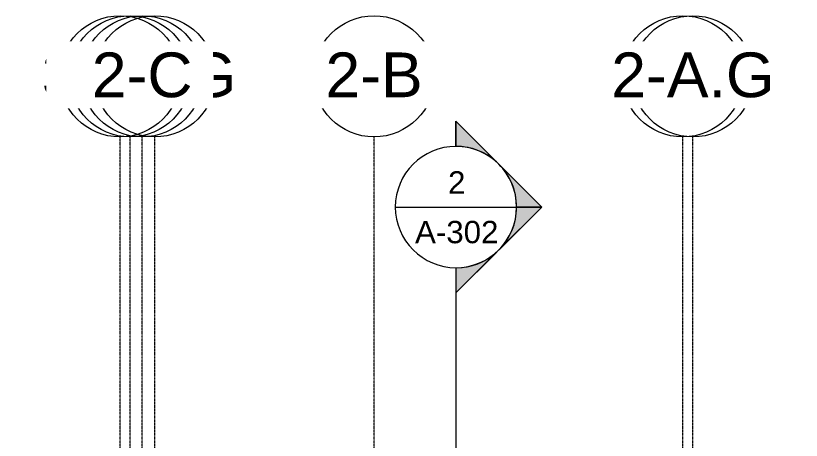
# Model space of a CAD drawing. Header units: inches. Extents: x -23034 to -8448, y -290 to 853.
# Drawn here: x -12545 to -11923, y 408 to 745 of the extents above; entities that cross this region are included whole.
import ezdxf

# ---------------------------------------------------------------- set-up
doc = ezdxf.new("R2010")
doc.units = ezdxf.units.IN
doc.header["$MEASUREMENT"] = 0
doc.linetypes.add('Grid Line 1_2_', pattern=[0.875, 0.5, -0.125, 0.125, -0.125])
for name, color, linetype, lineweight in [('G-ANNO-SYMB', 111, 'Continuous', 9), ('S-GRID', 1, 'Continuous', 9), ('S-GRID-IDEN', 1, 'Continuous', 9)]:
    doc.layers.add(name, color=color, linetype=linetype, lineweight=lineweight)
doc.styles.add('Arial', font='arial.ttf', dxfattribs={"height": 35.407186})
doc.styles.add('Arial_1', font='arial.ttf', dxfattribs={"height": 17.703593})

# ---------------------------------------------------------------- blocks, each defined once
blk = doc.blocks.new('Grid - Grid Head - Circle-14747-Section 5')
at = {"layer": 'S-GRID-IDEN'}
blk.add_circle((21143.8, 696.66), 48, dxfattribs=at)
blk = doc.blocks.new('Section - Section Head - Filled-1526-Section 5')
at = {"layer": 'G-ANNO-SYMB'}
h = blk.add_hatch(color=256, dxfattribs=at)
edge = h.paths.add_edge_path(flags=0)
edge.add_arc((22059.83, 593.16), 48.06, 47.9216, 90)
edge.add_line((22059.83, 641.22), (22059.83, 661.04))
edge.add_line((22059.83, 661.04), (22092.04, 628.83))
h = blk.add_hatch(color=256, dxfattribs=at)
edge = h.paths.add_edge_path(flags=0)
edge.add_line((22093.77, 627.1), (22127.72, 593.16))
edge.add_line((22127.72, 593.16), (22107.83, 593.16))
edge.add_arc((22059.83, 593.16), 48, 360, 405)
h = blk.add_hatch(color=256, dxfattribs=at)
edge = h.paths.add_edge_path(flags=0)
edge.add_arc((22059.83, 593.16), 48, 315, 360)
edge.add_line((22107.83, 593.16), (22127.72, 593.16))
edge.add_line((22127.72, 593.16), (22093.77, 559.22))
h = blk.add_hatch(color=256, dxfattribs=at)
edge = h.paths.add_edge_path(flags=0)
edge.add_line((22092.04, 557.48), (22059.83, 525.27))
edge.add_line((22059.83, 525.27), (22059.83, 545.09))
edge.add_arc((22059.83, 593.16), 48.06, 270, 312.0784)
for p, q in [((22127.72, 593.16), (22059.83, 661.04)), ((22059.83, 641.16), (22059.83, 661.04)), ((22092.04, 628.83), (22059.83, 661.04)), ((22059.83, 661.04), (22059.83, 641.22)), ((22127.72, 593.16), (22093.77, 627.1)), ((22127.72, 593.16), (22059.83, 525.27)), ((22093.77, 559.22), (22127.72, 593.16)), ((22107.83, 593.16), (22127.72, 593.16)), ((22127.72, 593.16), (22107.83, 593.16)), ((22059.83, 525.27), (22092.04, 557.48)), ((22059.83, 545.16), (22059.83, 525.27)), ((22059.83, 545.09), (22059.83, 525.27))]:
    blk.add_line(p, q, dxfattribs=at)
for radius, start, end in [(48, 90, 270), (48.06, 47.9216, 90), (48, 270, 90), (48, 360, 45), (48, 315, 360), (48.06, 270, 312.0784)]:
    blk.add_arc((22059.83, 593.16), radius, start, end, dxfattribs=at)

msp = doc.modelspace()

# ---------------------------------------------------------------- linework, layer by layer
at = {"layer": 'G-ANNO-SYMB'}
for p, q in [((-12244.52247, 593.15708), (-12148.52247, 593.15708)), ((-12196.52247, 545.15708), (-12196.52247, -79.66081))]:
    msp.add_line(p, q, dxfattribs=at)
at = {"layer": 'S-GRID', "linetype": 'Grid Line 1_2_'}
for p, q in [((-12462.30612, -132), (-12462.30612, 648.65882)), ((-12454.30612, -132), (-12454.30612, 648.65882)), ((-12444.80612, -132), (-12444.80612, 648.65882)), ((-12444.80612, -132), (-12444.80612, 648.65882)), ((-12434.80612, -132), (-12434.80612, 648.65882)), ((-12261.30612, -132), (-12261.30612, 648.65882)), ((-12261.30612, -132), (-12261.30612, 648.65882)), ((-12017.05612, -132), (-12017.05612, 648.65882)), ((-12017.05612, -132), (-12017.05612, 648.65882)), ((-12009.05612, -132), (-12009.05612, 648.65882)), ((-12009.05612, -132), (-12009.05612, 648.65882))]:
    msp.add_line(p, q, dxfattribs=at)

# ---------------------------------------------------------------- block references
at = {"layer": 'G-ANNO-SYMB'}
msp.add_blockref('Section - Section Head - Filled-1526-Section 5', (-34256.35556, 0), dxfattribs=at)
at = {"layer": 'S-GRID-IDEN'}
for p in [(-33598.10893, 0), (-33405.10893, 0), (-33160.85893, 0)]:
    msp.add_blockref('Grid - Grid Head - Circle-14747-Section 5', p, dxfattribs=at)

# ---------------------------------------------------------------- texts
at = {"layer": 'G-ANNO-SYMB', "attachment_point": 2, "line_spacing_factor": 0.938532, "style": 'Arial_1'}
for s, insert, char_height, width in [('2', (-12195.90773, 621.49532), 17.70359, 16.416), ('A-302', (-12195.90773, 582.22284), 17.703593, 78.624)]:
    msp.add_mtext(s, dxfattribs=dict(at, insert=insert, char_height=char_height, width=width))

# ---------------------------------------------------------------- next in the draw order: texts
at = {"layer": 'S-GRID-IDEN', "char_height": 35.407186, "width": 85.104, "attachment_point": 2, "line_spacing_factor": 0.938532, "style": 'Arial', "bg_fill": 3, "box_fill_scale": 1.25, "bg_fill_color": 0, "bg_fill_transparency": 0}
for s, insert in [('3-3', (-12454.31535, 715.53256)), ('3-2', (-12261.31535, 715.53256)), ('3-1', (-12017.06535, 715.53256))]:
    msp.add_mtext(s, dxfattribs=dict(at, insert=insert))

# ---------------------------------------------------------------- next in the draw order: block references
at = {"layer": 'S-GRID-IDEN'}
for p in [(-33606.10893, 0), (-33405.10893, 0), (-33152.85893, 0)]:
    msp.add_blockref('Grid - Grid Head - Circle-14747-Section 5', p, dxfattribs=at)

# ---------------------------------------------------------------- next in the draw order: texts
at = {"layer": 'S-GRID-IDEN', "char_height": 35.407186, "attachment_point": 2, "line_spacing_factor": 0.938532, "style": 'Arial', "bg_fill": 3, "box_fill_scale": 1.25, "bg_fill_color": 0, "bg_fill_transparency": 0}
for s, insert, width in [('3-3.G', (-12462.31535, 715.53256), 147.312), ('2-B', (-12261.31535, 715.53256), 91.584), ('3-1.G', (-12009.06535, 715.53256), 147.312)]:
    msp.add_mtext(s, dxfattribs=dict(at, insert=insert, width=width))

# ---------------------------------------------------------------- next in the draw order: block references
at = {"layer": 'S-GRID-IDEN'}
for p in [(-33588.60893, 0), (-33160.85893, 0)]:
    msp.add_blockref('Grid - Grid Head - Circle-14747-Section 5', p, dxfattribs=at)

# ---------------------------------------------------------------- next in the draw order: texts
at = {"layer": 'S-GRID-IDEN', "char_height": 35.407186, "width": 91.584, "attachment_point": 2, "line_spacing_factor": 0.938532, "style": 'Arial', "bg_fill": 3, "box_fill_scale": 1.25, "bg_fill_color": 0, "bg_fill_transparency": 0}
for s, insert in [('1-A', (-12444.81535, 715.53256)), ('2-A', (-12017.06535, 715.53256))]:
    msp.add_mtext(s, dxfattribs=dict(at, insert=insert))

# ---------------------------------------------------------------- next in the draw order: block references
at = {"layer": 'S-GRID-IDEN'}
for p in [(-33578.60893, 0), (-33152.85893, 0)]:
    msp.add_blockref('Grid - Grid Head - Circle-14747-Section 5', p, dxfattribs=at)

# ---------------------------------------------------------------- next in the draw order: texts
at = {"layer": 'S-GRID-IDEN', "char_height": 35.407186, "width": 153.792, "attachment_point": 2, "line_spacing_factor": 0.938532, "style": 'Arial', "bg_fill": 3, "box_fill_scale": 1.25, "bg_fill_color": 0, "bg_fill_transparency": 0}
for s, insert in [('1-A.G', (-12434.81535, 715.53256)), ('2-A.G', (-12009.06535, 715.53256))]:
    msp.add_mtext(s, dxfattribs=dict(at, insert=insert))

# ---------------------------------------------------------------- next in the draw order: block references
at = {"layer": 'S-GRID-IDEN'}
msp.add_blockref('Grid - Grid Head - Circle-14747-Section 5', (-33588.60893, 0), dxfattribs=at)

# ---------------------------------------------------------------- next in the draw order: texts
at = {"layer": 'S-GRID-IDEN', "insert": (-12444.81535, 715.53256), "char_height": 35.407186, "width": 94.608, "attachment_point": 2, "line_spacing_factor": 0.938532, "style": 'Arial', "bg_fill": 3, "box_fill_scale": 1.25, "bg_fill_color": 0, "bg_fill_transparency": 0}
msp.add_mtext('2-C', dxfattribs=at)

doc.saveas('drawing.dxf')
